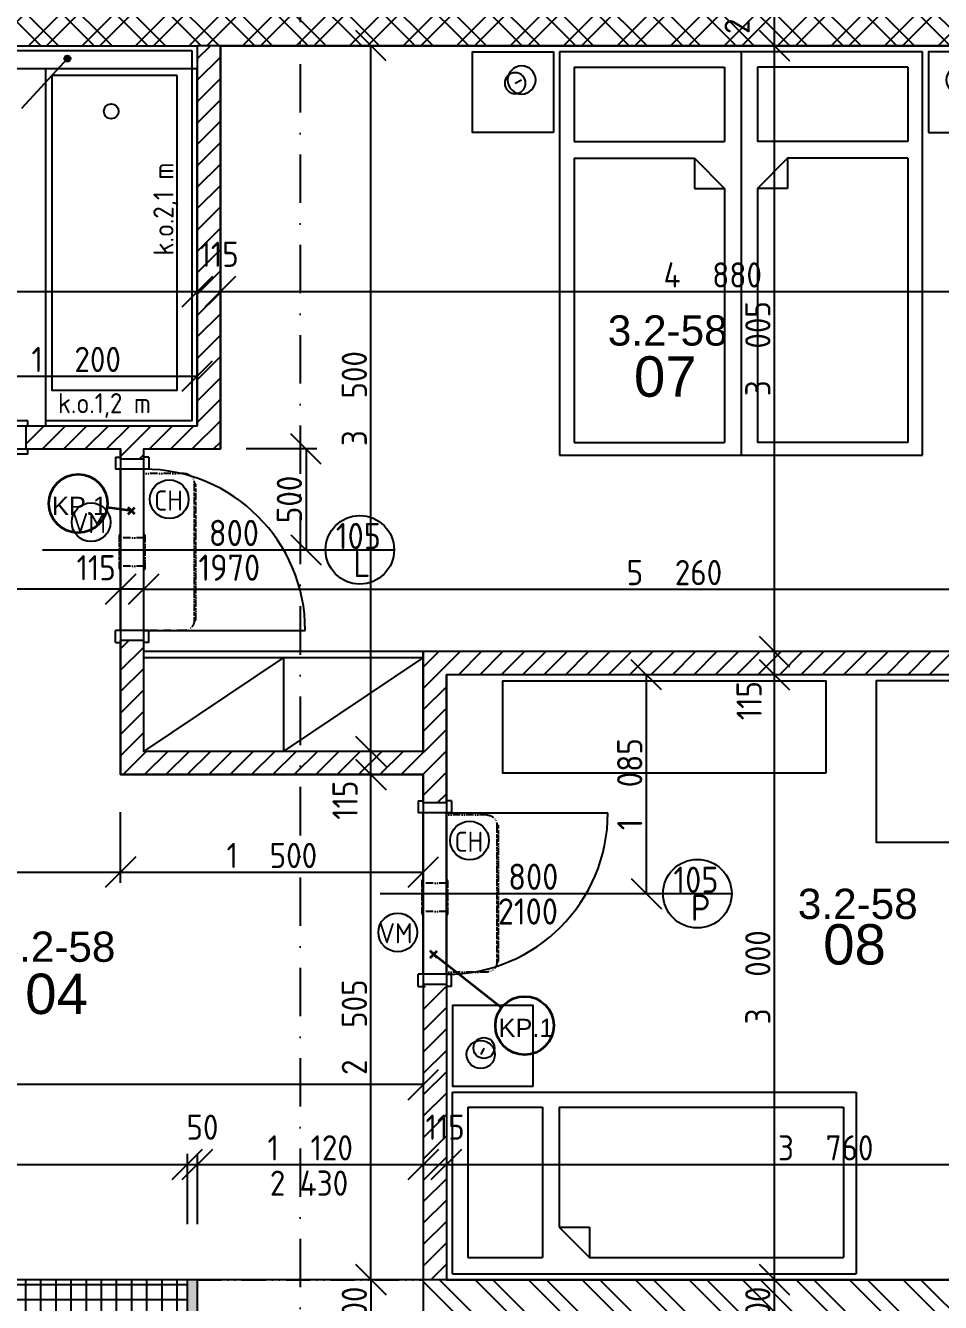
# Model space of a CAD drawing. Extents: x 4511820 to 5180432, y -1526536 to -944957.
# Drawn here: x 4988025 to 4992559, y -1143087 to -1136754 of the extents above; entities that cross this region are included whole.
import ezdxf

# ---------------------------------------------------------------- set-up
doc = ezdxf.new("R2010")
doc.units = 0
doc.header["$MEASUREMENT"] = 0
doc.linetypes.add('ACAD_ISO12W100', pattern=[22, 12, -3, 0.5, -3, 0.5, -3])
doc.linetypes.add('BODKOCIARKOVANA_3', pattern=[5.6, 3, -1.3, 0, -1.3])
doc.layers.get('0').update_dxf_attribs({"linetype": 'CONTINUOUS'})
doc.layers.get('Defpoints').update_dxf_attribs({"color": 61, "linetype": 'CONTINUOUS'})
for name, color, linetype in [('DVERE', 45, 'CONTINUOUS'), ('KÓTY', 4, 'CONTINUOUS'), ('MÚRY', 1, 'CONTINUOUS'), ('osi', 253, 'CONTINUOUS'), ('Plochy', 41, 'CONTINUOUS'), ('POPIS', 7, 'CONTINUOUS'), ('TENKÁ', 7, 'CONTINUOUS'), ('ZARIADENIE', 47, 'CONTINUOUS'), ('ZARIADOVACIE', 144, 'CONTINUOUS'), ('ZZ-chladenie', 133, 'CONTINUOUS'), ('zz-vetr', 52, 'CONTINUOUS'), ('ŠRAFY', 82, 'CONTINUOUS')]:
    doc.layers.add(name, color=color, linetype=linetype)
doc.layers.add('preklady', color=74, linetype='CONTINUOUS', lineweight=35)
doc.styles.add('ARIAL', font='arial.ttf')
doc.styles.add('STYLE1', font='isocp.shx')
doc.dimstyles.new('STANDARD-50', dxfattribs={"dimtxt": 125, "dimasz": 150, "dimexe": 10, "dimexo": 200, "dimgap": 20, "dimtad": 1, "dimdsep": 46, "dimlunit": 6, "dimtxsty": 'STYLE1', "dimblk1": 'OBLIQUE', "dimblk2": 'OBLIQUE', "dimsah": 1, "dimcen": 2.5, "dimse1": 1, "dimse2": 1, "dimadec": 0, "dimazin": 0, "dimtfac": 1, "dimtmove": 1, "dimatfit": 3, "dimldrblk": 'OBLIQUE', "dimfxl": 1, "dimtolj": 1, "dimtzin": 0, "dimarcsym": 0})
pattern_1 = [(45, (515270.5, 303822), (-53.0330086, 53.0330086), [])]

# ---------------------------------------------------------------- blocks, each defined once
blk = doc.blocks.new('DVOJPOSTEL')
at = {"layer": 'ZARIADENIE', "ltscale": 0.25}
for p, q in [((4444359, -1314665.2), (4444359, -1312665.2)), ((4444359, -1312665.2), (4446159, -1312665.2)), ((4445259, -1312665.2), (4445259, -1314665.2)), ((4446159, -1312665.2), (4446159, -1314665.2)), ((4444139.6, -1312821.2), (4444171.8, -1312805.1)), ((4446378.4, -1312821.2), (4446346.2, -1312805.1)), ((4446159, -1314665.2), (4444359, -1314665.2))]:
    blk.add_line(p, q, dxfattribs=at)
at = {"layer": 'ZARIADENIE', "color": 76, "ltscale": 0.25}
for p, q in [((4444432.3, -1312741.6), (4445177.9, -1312741.6)), ((4444432.3, -1312741.6), (4444432.3, -1313110.9)), ((4445177.9, -1312741.6), (4445177.9, -1313110.9)), ((4446085.7, -1312741.6), (4445340.1, -1312741.6)), ((4445340.1, -1312741.6), (4445340.1, -1313110.9)), ((4446085.7, -1312741.6), (4446085.7, -1313110.9)), ((4444432.3, -1313110.9), (4445177.9, -1313110.9)), ((4446085.7, -1313110.9), (4445340.1, -1313110.9)), ((4444432.3, -1313193.6), (4444432.3, -1314603.6)), ((4444432.3, -1313193.6), (4445027.9, -1313193.6)), ((4445027.9, -1313193.6), (4445177.9, -1313343.6)), ((4445027.9, -1313193.6), (4445027.9, -1313343.6)), ((4445490.1, -1313193.6), (4445340.1, -1313343.6)), ((4446085.7, -1313193.6), (4445490.1, -1313193.6)), ((4445490.1, -1313193.6), (4445490.1, -1313343.6)), ((4446085.7, -1313193.6), (4446085.7, -1314603.6)), ((4445027.9, -1313343.6), (4445177.9, -1313343.6)), ((4445177.9, -1313343.6), (4445177.9, -1314603.6)), ((4445340.1, -1313343.6), (4445340.1, -1314603.6)), ((4445490.1, -1313343.6), (4445340.1, -1313343.6)), ((4444432.3, -1314603.6), (4445177.9, -1314603.6)), ((4446085.7, -1314603.6), (4445340.1, -1314603.6))]:
    blk.add_line(p, q, dxfattribs=at)
at = {"layer": 'ZARIADENIE'}
for points in [[(4444329, -1313065.2), (4443929, -1313065.2), (4443929, -1312665.2), (4444329, -1312665.2)], [(4446189, -1313065.2), (4446589, -1313065.2), (4446589, -1312665.2), (4446189, -1312665.2)]]:
    blk.add_lwpolyline(points, close=True, dxfattribs=at)
at = {"layer": 'ZARIADENIE', "ltscale": 0.25}
for centre, radius in [((4444139.6, -1312821.2), 51.9), ((4444171.8, -1312805.1), 69.7), ((4446346.2, -1312805.1), 69.7), ((4446378.4, -1312821.2), 51.9)]:
    blk.add_circle(centre, radius, dxfattribs=at)
blk = doc.blocks.new('JEDNOPOSTEL')
at = {"layer": 'ZARIADENIE', "ltscale": 0.25}
for p, q in [((4449069, -1322230.2), (4447069, -1322230.2)), ((4447069, -1323130.2), (4447069, -1322230.2)), ((4449069, -1322230.2), (4449069, -1323130.2)), ((4449069, -1323130.2), (4447069, -1323130.2)), ((4448913, -1323349.6), (4448929.1, -1323317.4))]:
    blk.add_line(p, q, dxfattribs=at)
at = {"layer": 'ZARIADENIE', "color": 76, "ltscale": 0.25}
for p, q in [((4448390.6, -1322311.3), (4447130.6, -1322311.3)), ((4447130.6, -1323056.9), (4447130.6, -1322311.3)), ((4448540.6, -1322461.3), (4448390.6, -1322311.3)), ((4448390.6, -1322461.3), (4448390.6, -1322311.3)), ((4448992.6, -1322311.3), (4448623.3, -1322311.3)), ((4448623.3, -1323056.9), (4448623.3, -1322311.3)), ((4448992.6, -1323056.9), (4448992.6, -1322311.3)), ((4448540.6, -1322461.3), (4448390.6, -1322461.3)), ((4448540.6, -1323056.9), (4448540.6, -1322461.3)), ((4448540.6, -1323056.9), (4447130.6, -1323056.9)), ((4448992.6, -1323056.9), (4448623.3, -1323056.9))]:
    blk.add_line(p, q, dxfattribs=at)
at = {"layer": 'ZARIADENIE'}
blk.add_lwpolyline([(4448669, -1323160.2), (4448669, -1323560.2), (4449069, -1323560.2), (4449069, -1323160.2)], close=True, dxfattribs=at)
at = {"layer": 'ZARIADENIE', "ltscale": 0.25}
for centre, radius in [((4448929.1, -1323317.4), 69.7), ((4448913, -1323349.6), 51.9)]:
    blk.add_circle(centre, radius, dxfattribs=at)
blk = doc.blocks.new('_OBLIQUE')
at = {"color": 0, "linetype": 'ByBlock'}
blk.add_line((-0.5, -0.5), (0.5, 0.5), dxfattribs=at)
blk = doc.blocks.new('*D18427')
at = {"layer": 'Defpoints', "color": 0}
for p in [(4986326, -1138073.5), (4988876, -1138073.5), (4988876, -1138073.5)]:
    blk.add_point(p, dxfattribs=at)
at = {"layer": 'KÓTY', "color": 0, "lineweight": -2}
blk.add_line((4986326, -1138073.5), (4988876, -1138073.5), dxfattribs=at)
at = {"layer": 'KÓTY', "color": 0, "linetype": 'ByBlock', "lineweight": -2, "xscale": 150, "yscale": 150, "zscale": 150, "rotation": 180}
blk.add_blockref('_OBLIQUE', (4986326, -1138073.5), dxfattribs=at)
at = {"layer": 'KÓTY', "color": 0, "linetype": 'ByBlock', "lineweight": -2, "xscale": 150, "yscale": 150, "zscale": 150}
blk.add_blockref('_OBLIQUE', (4988876, -1138073.5), dxfattribs=at)
at = {"layer": 'KÓTY', "color": 0, "insert": (4987601, -1137991), "char_height": 125, "attachment_point": 5, "style": 'STYLE1'}
blk.add_mtext('\\A1;2ﾠ550', dxfattribs=at)
blk = doc.blocks.new('*D18428')
at = {"layer": 'Defpoints', "color": 0}
for p in [(4988876, -1138073.5), (4988991, -1138073.5), (4988991, -1138073.5)]:
    blk.add_point(p, dxfattribs=at)
at = {"layer": 'KÓTY', "color": 0, "lineweight": -2}
blk.add_line((4988876, -1138073.5), (4988991, -1138073.5), dxfattribs=at)
at = {"layer": 'KÓTY', "color": 0, "linetype": 'ByBlock', "lineweight": -2, "xscale": 150, "yscale": 150, "zscale": 150, "rotation": 180}
blk.add_blockref('_OBLIQUE', (4988876, -1138073.5), dxfattribs=at)
at = {"layer": 'KÓTY', "color": 0, "linetype": 'ByBlock', "lineweight": -2, "xscale": 150, "yscale": 150, "zscale": 150}
blk.add_blockref('_OBLIQUE', (4988991, -1138073.5), dxfattribs=at)
at = {"layer": 'KÓTY', "color": 0, "insert": (4988984.3, -1137888.5), "char_height": 125, "attachment_point": 5, "style": 'STYLE1'}
blk.add_mtext('\\A1;115', dxfattribs=at)
blk = doc.blocks.new('*D18429')
at = {"layer": 'Defpoints', "color": 0}
for p in [(4988991, -1138073.5), (4993871, -1138064.2), (4993871, -1138073.5)]:
    blk.add_point(p, dxfattribs=at)
at = {"layer": 'KÓTY', "color": 0, "lineweight": -2}
blk.add_line((4988991, -1138073.5), (4993871, -1138073.5), dxfattribs=at)
at = {"layer": 'KÓTY', "color": 0, "linetype": 'ByBlock', "lineweight": -2, "xscale": 150, "yscale": 150, "zscale": 150, "rotation": 180}
blk.add_blockref('_OBLIQUE', (4988991, -1138073.5), dxfattribs=at)
at = {"layer": 'KÓTY', "color": 0, "linetype": 'ByBlock', "lineweight": -2, "xscale": 150, "yscale": 150, "zscale": 150}
blk.add_blockref('_OBLIQUE', (4993871, -1138073.5), dxfattribs=at)
at = {"layer": 'KÓTY', "color": 0, "insert": (4991431, -1137991), "char_height": 125, "attachment_point": 5, "style": 'STYLE1'}
blk.add_mtext('\\A1;4ﾠ880', dxfattribs=at)
blk = doc.blocks.new('*D18445')
at = {"layer": 'Defpoints', "color": 0}
for p in [(4991737, -1142974.2), (4991737, -1142974.2), (4991737, -1143274.2)]:
    blk.add_point(p, dxfattribs=at)
at = {"layer": 'KÓTY', "color": 0, "lineweight": -2}
blk.add_line((4991737, -1143274.2), (4991737, -1142974.2), dxfattribs=at)
at = {"layer": 'KÓTY', "color": 0, "linetype": 'ByBlock', "lineweight": -2, "xscale": 150, "yscale": 150, "zscale": 150}
for p, rotation in [((4991737, -1142974.2), 90), ((4991737, -1143274.2), 270)]:
    blk.add_blockref('_OBLIQUE', p, dxfattribs=dict(at, rotation=rotation))
at = {"layer": 'KÓTY', "color": 0, "insert": (4991654.5, -1143124.2), "char_height": 125, "attachment_point": 5, "rotation": 90, "style": 'STYLE1'}
blk.add_mtext('\\A1;300', dxfattribs=at)
blk = doc.blocks.new('*D18446')
at = {"layer": 'Defpoints', "color": 0}
for p in [(4991737, -1139974.2), (4991868.5, -1139974.2), (4991737, -1142974.2)]:
    blk.add_point(p, dxfattribs=at)
at = {"layer": 'KÓTY', "color": 0, "lineweight": -2}
blk.add_line((4991737, -1142974.2), (4991737, -1139974.2), dxfattribs=at)
at = {"layer": 'KÓTY', "color": 0, "linetype": 'ByBlock', "lineweight": -2, "xscale": 150, "yscale": 150, "zscale": 150}
for p, rotation in [((4991737, -1139974.2), 90), ((4991737, -1142974.2), 270)]:
    blk.add_blockref('_OBLIQUE', p, dxfattribs=dict(at, rotation=rotation))
at = {"layer": 'KÓTY', "color": 0, "insert": (4991654.5, -1141474.2), "char_height": 125, "attachment_point": 5, "rotation": 90, "style": 'STYLE1'}
blk.add_mtext('\\A1;3ﾠ000', dxfattribs=at)
blk = doc.blocks.new('*D18447')
at = {"layer": 'Defpoints', "color": 0}
for p in [(4991737, -1139859.2), (4991868.5, -1139859.2), (4991868.5, -1139974.2)]:
    blk.add_point(p, dxfattribs=at)
at = {"layer": 'KÓTY', "color": 0, "lineweight": -2}
blk.add_line((4991737, -1139974.2), (4991737, -1139859.2), dxfattribs=at)
at = {"layer": 'KÓTY', "color": 0, "linetype": 'ByBlock', "lineweight": -2, "xscale": 150, "yscale": 150, "zscale": 150}
for p, rotation in [((4991737, -1139859.2), 90), ((4991737, -1139974.2), 270)]:
    blk.add_blockref('_OBLIQUE', p, dxfattribs=dict(at, rotation=rotation))
at = {"layer": 'KÓTY', "color": 0, "insert": (4991611, -1140102), "char_height": 125, "attachment_point": 5, "rotation": 90, "style": 'STYLE1'}
blk.add_mtext('\\A1;115', dxfattribs=at)
blk = doc.blocks.new('*D18448')
at = {"layer": 'Defpoints', "color": 0}
for p in [(4991737, -1136854.2), (4991868.5, -1136854.2), (4991868.5, -1139859.2)]:
    blk.add_point(p, dxfattribs=at)
at = {"layer": 'KÓTY', "color": 0, "lineweight": -2}
blk.add_line((4991737, -1139859.2), (4991737, -1136854.2), dxfattribs=at)
at = {"layer": 'KÓTY', "color": 0, "linetype": 'ByBlock', "lineweight": -2, "xscale": 150, "yscale": 150, "zscale": 150}
for p, rotation in [((4991737, -1136854.2), 90), ((4991737, -1139859.2), 270)]:
    blk.add_blockref('_OBLIQUE', p, dxfattribs=dict(at, rotation=rotation))
at = {"layer": 'KÓTY', "color": 0, "insert": (4991654.5, -1138356.7), "char_height": 125, "attachment_point": 5, "rotation": 90, "style": 'STYLE1'}
blk.add_mtext('\\A1;3ﾠ005', dxfattribs=at)
blk = doc.blocks.new('*D18449')
at = {"layer": 'Defpoints', "color": 0}
for p in [(4991737, -1136604.2), (4991868.5, -1136604.2), (4991868.5, -1136854.2)]:
    blk.add_point(p, dxfattribs=at)
at = {"layer": 'KÓTY', "color": 0, "lineweight": -2}
blk.add_line((4991737, -1136854.2), (4991737, -1136604.2), dxfattribs=at)
at = {"layer": 'KÓTY', "color": 0, "linetype": 'ByBlock', "lineweight": -2, "xscale": 150, "yscale": 150, "zscale": 150}
for p, rotation in [((4991737, -1136604.2), 90), ((4991737, -1136854.2), 270)]:
    blk.add_blockref('_OBLIQUE', p, dxfattribs=dict(at, rotation=rotation))
at = {"layer": 'KÓTY', "color": 0, "insert": (4991552, -1136678.4), "char_height": 125, "attachment_point": 5, "rotation": 90, "style": 'STYLE1'}
blk.add_mtext('\\A1;250', dxfattribs=at)
blk = doc.blocks.new('*D18467')
at = {"layer": 'Defpoints', "color": 0}
for p in [(4988991, -1138854.2), (4988991, -1139354.2), (4989415, -1139354.2)]:
    blk.add_point(p, dxfattribs=at)
at = {"layer": 'KÓTY', "color": 0, "lineweight": -2}
blk.add_line((4989415, -1138854.2), (4989415, -1139354.2), dxfattribs=at)
at = {"layer": 'KÓTY', "color": 0, "linetype": 'ByBlock', "lineweight": -2, "xscale": 150, "yscale": 150, "zscale": 150}
for p, rotation in [((4989415, -1138854.2), 90), ((4989415, -1139354.2), 270)]:
    blk.add_blockref('_OBLIQUE', p, dxfattribs=dict(at, rotation=rotation))
at = {"layer": 'KÓTY', "color": 0, "insert": (4989332.5, -1139104.2), "char_height": 125, "attachment_point": 5, "rotation": 90, "style": 'STYLE1'}
blk.add_mtext('\\A1;500', dxfattribs=at)
blk = doc.blocks.new('*D18468')
at = {"layer": 'Defpoints', "color": 0}
for p in [(4987676, -1138446.5), (4988876, -1138446.5), (4988876, -1138492.5)]:
    blk.add_point(p, dxfattribs=at)
at = {"layer": 'KÓTY', "color": 0, "lineweight": -2}
blk.add_line((4987676, -1138492.5), (4988876, -1138492.5), dxfattribs=at)
at = {"layer": 'KÓTY', "color": 0, "linetype": 'ByBlock', "lineweight": -2, "xscale": 150, "yscale": 150, "zscale": 150, "rotation": 180}
blk.add_blockref('_OBLIQUE', (4987676, -1138492.5), dxfattribs=at)
at = {"layer": 'KÓTY', "color": 0, "linetype": 'ByBlock', "lineweight": -2, "xscale": 150, "yscale": 150, "zscale": 150}
blk.add_blockref('_OBLIQUE', (4988876, -1138492.5), dxfattribs=at)
at = {"layer": 'KÓTY', "color": 0, "insert": (4988276, -1138410), "char_height": 125, "attachment_point": 5, "style": 'STYLE1'}
blk.add_mtext('\\A1;1ﾠ200', dxfattribs=at)
blk = doc.blocks.new('*D18481')
at = {"layer": 'Defpoints', "color": 0}
for p in [(4988611, -1139354.2), (4993871, -1139354.2), (4993871, -1139549.5)]:
    blk.add_point(p, dxfattribs=at)
at = {"layer": 'KÓTY', "color": 0, "lineweight": -2}
blk.add_line((4988611, -1139549.5), (4993871, -1139549.5), dxfattribs=at)
at = {"layer": 'KÓTY', "color": 0, "linetype": 'ByBlock', "lineweight": -2, "xscale": 150, "yscale": 150, "zscale": 150, "rotation": 180}
blk.add_blockref('_OBLIQUE', (4988611, -1139549.5), dxfattribs=at)
at = {"layer": 'KÓTY', "color": 0, "linetype": 'ByBlock', "lineweight": -2, "xscale": 150, "yscale": 150, "zscale": 150}
blk.add_blockref('_OBLIQUE', (4993871, -1139549.5), dxfattribs=at)
at = {"layer": 'KÓTY', "color": 0, "insert": (4991241, -1139467), "char_height": 125, "attachment_point": 5, "style": 'STYLE1'}
blk.add_mtext('\\A1;5ﾠ260', dxfattribs=at)
blk = doc.blocks.new('*D18482')
at = {"layer": 'Defpoints', "color": 0}
for p in [(4988496, -1139549.5), (4988496, -1139549.5), (4988611, -1139549.5)]:
    blk.add_point(p, dxfattribs=at)
at = {"layer": 'KÓTY', "color": 0, "lineweight": -2}
blk.add_line((4988611, -1139549.5), (4988496, -1139549.5), dxfattribs=at)
at = {"layer": 'KÓTY', "color": 0, "linetype": 'ByBlock', "lineweight": -2, "xscale": 150, "yscale": 150, "zscale": 150, "rotation": 180}
blk.add_blockref('_OBLIQUE', (4988496, -1139549.5), dxfattribs=at)
at = {"layer": 'KÓTY', "color": 0, "linetype": 'ByBlock', "lineweight": -2, "xscale": 150, "yscale": 150, "zscale": 150}
blk.add_blockref('_OBLIQUE', (4988611, -1139549.5), dxfattribs=at)
at = {"layer": 'KÓTY', "color": 0, "insert": (4988375, -1139443), "char_height": 125, "attachment_point": 5, "style": 'STYLE1'}
blk.add_mtext('\\A1;115', dxfattribs=at)
blk = doc.blocks.new('*D18483')
at = {"layer": 'Defpoints', "color": 0}
for p in [(4986326, -1139549.5), (4986326, -1139549.5), (4988496, -1139549.5)]:
    blk.add_point(p, dxfattribs=at)
at = {"layer": 'KÓTY', "color": 0, "lineweight": -2}
blk.add_line((4988496, -1139549.5), (4986326, -1139549.5), dxfattribs=at)
at = {"layer": 'KÓTY', "color": 0, "linetype": 'ByBlock', "lineweight": -2, "xscale": 150, "yscale": 150, "zscale": 150, "rotation": 180}
blk.add_blockref('_OBLIQUE', (4986326, -1139549.5), dxfattribs=at)
at = {"layer": 'KÓTY', "color": 0, "linetype": 'ByBlock', "lineweight": -2, "xscale": 150, "yscale": 150, "zscale": 150}
blk.add_blockref('_OBLIQUE', (4988496, -1139549.5), dxfattribs=at)
at = {"layer": 'KÓTY', "color": 0, "insert": (4987411, -1139467), "char_height": 125, "attachment_point": 5, "style": 'STYLE1'}
blk.add_mtext('\\A1;2ﾠ170', dxfattribs=at)
blk = doc.blocks.new('*D18486')
at = {"layer": 'Defpoints', "color": 0}
for p in [(4988826, -1142402.5), (4980951, -1142974.2), (4988826, -1142974.2)]:
    blk.add_point(p, dxfattribs=at)
at = {"layer": 'KÓTY', "color": 0, "lineweight": -2}
blk.add_line((4980951, -1142402.5), (4988826, -1142402.5), dxfattribs=at)
at = {"layer": 'KÓTY', "color": 0, "linetype": 'ByBlock', "lineweight": -2, "xscale": 150, "yscale": 150, "zscale": 150, "rotation": 180}
blk.add_blockref('_OBLIQUE', (4980951, -1142402.5), dxfattribs=at)
at = {"layer": 'KÓTY', "color": 0, "linetype": 'ByBlock', "lineweight": -2, "xscale": 150, "yscale": 150, "zscale": 150}
blk.add_blockref('_OBLIQUE', (4988826, -1142402.5), dxfattribs=at)
at = {"layer": 'KÓTY', "color": 0, "insert": (4984888.5, -1142320), "char_height": 125, "attachment_point": 5, "style": 'STYLE1'}
blk.add_mtext('\\A1;7ﾠ875', dxfattribs=at)
blk = doc.blocks.new('*D18487')
at = {"layer": 'Defpoints', "color": 0}
for p in [(4988876, -1142402.5), (4988826, -1142974.2), (4988876, -1142974.2)]:
    blk.add_point(p, dxfattribs=at)
at = {"layer": 'KÓTY', "color": 0, "lineweight": -2}
blk.add_line((4988826, -1142402.5), (4988876, -1142402.5), dxfattribs=at)
at = {"layer": 'KÓTY', "color": 0, "linetype": 'ByBlock', "lineweight": -2, "xscale": 150, "yscale": 150, "zscale": 150, "rotation": 180}
blk.add_blockref('_OBLIQUE', (4988826, -1142402.5), dxfattribs=at)
at = {"layer": 'KÓTY', "color": 0, "linetype": 'ByBlock', "lineweight": -2, "xscale": 150, "yscale": 150, "zscale": 150}
blk.add_blockref('_OBLIQUE', (4988876, -1142402.5), dxfattribs=at)
at = {"layer": 'KÓTY', "color": 0, "insert": (4988901.8, -1142217.5), "char_height": 125, "attachment_point": 5, "style": 'STYLE1'}
blk.add_mtext('\\A1;50', dxfattribs=at)
blk = doc.blocks.new('*D18488')
at = {"layer": 'Defpoints', "color": 0}
for p in [(4989996, -1142402.5), (4988876, -1142974.2), (4989996, -1142974.2)]:
    blk.add_point(p, dxfattribs=at)
at = {"layer": 'KÓTY', "color": 0, "lineweight": -2}
blk.add_line((4988876, -1142402.5), (4989996, -1142402.5), dxfattribs=at)
at = {"layer": 'KÓTY', "color": 0, "linetype": 'ByBlock', "lineweight": -2, "xscale": 150, "yscale": 150, "zscale": 150, "rotation": 180}
blk.add_blockref('_OBLIQUE', (4988876, -1142402.5), dxfattribs=at)
at = {"layer": 'KÓTY', "color": 0, "linetype": 'ByBlock', "lineweight": -2, "xscale": 150, "yscale": 150, "zscale": 150}
blk.add_blockref('_OBLIQUE', (4989996, -1142402.5), dxfattribs=at)
at = {"layer": 'KÓTY', "color": 0, "insert": (4989436, -1142320), "char_height": 125, "attachment_point": 5, "style": 'STYLE1'}
blk.add_mtext('\\A1;1ﾠ120', dxfattribs=at)
blk = doc.blocks.new('*D18489')
at = {"layer": 'Defpoints', "color": 0}
for p in [(4990111, -1142402.5), (4989996, -1142974.2), (4990111, -1142974.2)]:
    blk.add_point(p, dxfattribs=at)
at = {"layer": 'KÓTY', "color": 0, "lineweight": -2}
blk.add_line((4989996, -1142402.5), (4990111, -1142402.5), dxfattribs=at)
at = {"layer": 'KÓTY', "color": 0, "linetype": 'ByBlock', "lineweight": -2, "xscale": 150, "yscale": 150, "zscale": 150, "rotation": 180}
blk.add_blockref('_OBLIQUE', (4989996, -1142402.5), dxfattribs=at)
at = {"layer": 'KÓTY', "color": 0, "linetype": 'ByBlock', "lineweight": -2, "xscale": 150, "yscale": 150, "zscale": 150}
blk.add_blockref('_OBLIQUE', (4990111, -1142402.5), dxfattribs=at)
at = {"layer": 'KÓTY', "color": 0, "insert": (4990104.3, -1142217.5), "char_height": 125, "attachment_point": 5, "style": 'STYLE1'}
blk.add_mtext('\\A1;115', dxfattribs=at)
blk = doc.blocks.new('*D18490')
at = {"layer": 'Defpoints', "color": 0}
for p in [(4993871, -1142402.5), (4990111, -1142974.2), (4993871, -1142974.2)]:
    blk.add_point(p, dxfattribs=at)
at = {"layer": 'KÓTY', "color": 0, "lineweight": -2}
blk.add_line((4990111, -1142402.5), (4993871, -1142402.5), dxfattribs=at)
at = {"layer": 'KÓTY', "color": 0, "linetype": 'ByBlock', "lineweight": -2, "xscale": 150, "yscale": 150, "zscale": 150, "rotation": 180}
blk.add_blockref('_OBLIQUE', (4990111, -1142402.5), dxfattribs=at)
at = {"layer": 'KÓTY', "color": 0, "linetype": 'ByBlock', "lineweight": -2, "xscale": 150, "yscale": 150, "zscale": 150}
blk.add_blockref('_OBLIQUE', (4993871, -1142402.5), dxfattribs=at)
at = {"layer": 'KÓTY', "color": 0, "insert": (4991991, -1142320), "char_height": 125, "attachment_point": 5, "style": 'STYLE1'}
blk.add_mtext('\\A1;3ﾠ760', dxfattribs=at)
blk = doc.blocks.new('*D18493')
at = {"layer": 'Defpoints', "color": 0}
for p in [(4987011, -1140469.2), (4988496, -1140469.2), (4988496, -1140952.5)]:
    blk.add_point(p, dxfattribs=at)
at = {"layer": 'KÓTY', "color": 0, "lineweight": -2}
blk.add_line((4987011, -1140952.5), (4988496, -1140952.5), dxfattribs=at)
at = {"layer": 'KÓTY', "color": 0, "linetype": 'ByBlock', "lineweight": -2, "xscale": 150, "yscale": 150, "zscale": 150, "rotation": 180}
blk.add_blockref('_OBLIQUE', (4987011, -1140952.5), dxfattribs=at)
at = {"layer": 'KÓTY', "color": 0, "linetype": 'ByBlock', "lineweight": -2, "xscale": 150, "yscale": 150, "zscale": 150}
blk.add_blockref('_OBLIQUE', (4988496, -1140952.5), dxfattribs=at)
at = {"layer": 'KÓTY', "color": 0, "insert": (4987753.5, -1140870), "char_height": 125, "attachment_point": 5, "style": 'STYLE1'}
blk.add_mtext('\\A1;1ﾠ485', dxfattribs=at)
blk = doc.blocks.new('*D18494')
at = {"layer": 'Defpoints', "color": 0}
for p in [(4988496, -1140469.2), (4989996, -1140469.2), (4989996, -1140952.5)]:
    blk.add_point(p, dxfattribs=at)
at = {"layer": 'KÓTY', "color": 0, "lineweight": -2}
blk.add_line((4988496, -1140952.5), (4989996, -1140952.5), dxfattribs=at)
at = {"layer": 'KÓTY', "color": 0, "linetype": 'ByBlock', "lineweight": -2, "xscale": 150, "yscale": 150, "zscale": 150, "rotation": 180}
blk.add_blockref('_OBLIQUE', (4988496, -1140952.5), dxfattribs=at)
at = {"layer": 'KÓTY', "color": 0, "linetype": 'ByBlock', "lineweight": -2, "xscale": 150, "yscale": 150, "zscale": 150}
blk.add_blockref('_OBLIQUE', (4989996, -1140952.5), dxfattribs=at)
at = {"layer": 'KÓTY', "color": 0, "insert": (4989246, -1140870), "char_height": 125, "attachment_point": 5, "style": 'STYLE1'}
blk.add_mtext('\\A1;1ﾠ500', dxfattribs=at)
blk = doc.blocks.new('*D18495')
at = {"layer": 'Defpoints', "color": 0}
for p in [(4989737, -1140469.2), (4989996, -1140469.2), (4989996, -1142974.2)]:
    blk.add_point(p, dxfattribs=at)
at = {"layer": 'KÓTY', "color": 0, "lineweight": -2}
blk.add_line((4989737, -1142974.2), (4989737, -1140469.2), dxfattribs=at)
at = {"layer": 'KÓTY', "color": 0, "linetype": 'ByBlock', "lineweight": -2, "xscale": 150, "yscale": 150, "zscale": 150}
for p, rotation in [((4989737, -1140469.2), 90), ((4989737, -1142974.2), 270)]:
    blk.add_blockref('_OBLIQUE', p, dxfattribs=dict(at, rotation=rotation))
at = {"layer": 'KÓTY', "color": 0, "insert": (4989654.5, -1141721.7), "char_height": 125, "attachment_point": 5, "rotation": 90, "style": 'STYLE1'}
blk.add_mtext('\\A1;2ﾠ505', dxfattribs=at)
blk = doc.blocks.new('*D18496')
at = {"layer": 'Defpoints', "color": 0}
for p in [(4989737, -1140354.2), (4989737, -1140354.2), (4989737, -1140469.2)]:
    blk.add_point(p, dxfattribs=at)
at = {"layer": 'KÓTY', "color": 0, "lineweight": -2}
blk.add_line((4989737, -1140469.2), (4989737, -1140354.2), dxfattribs=at)
at = {"layer": 'KÓTY', "color": 0, "linetype": 'ByBlock', "lineweight": -2, "xscale": 150, "yscale": 150, "zscale": 150}
for p, rotation in [((4989737, -1140354.2), 90), ((4989737, -1140469.2), 270)]:
    blk.add_blockref('_OBLIQUE', p, dxfattribs=dict(at, rotation=rotation))
at = {"layer": 'KÓTY', "color": 0, "insert": (4989608.5, -1140596), "char_height": 125, "attachment_point": 5, "rotation": 90, "style": 'STYLE1'}
blk.add_mtext('\\A1;115', dxfattribs=at)
blk = doc.blocks.new('*D18497')
at = {"layer": 'Defpoints', "color": 0}
for p in [(4989737, -1136854.2), (4989996, -1136854.2), (4989996, -1140354.2)]:
    blk.add_point(p, dxfattribs=at)
at = {"layer": 'KÓTY', "color": 0, "lineweight": -2}
blk.add_line((4989737, -1140354.2), (4989737, -1136854.2), dxfattribs=at)
at = {"layer": 'KÓTY', "color": 0, "linetype": 'ByBlock', "lineweight": -2, "xscale": 150, "yscale": 150, "zscale": 150}
for p, rotation in [((4989737, -1136854.2), 90), ((4989737, -1140354.2), 270)]:
    blk.add_blockref('_OBLIQUE', p, dxfattribs=dict(at, rotation=rotation))
at = {"layer": 'KÓTY', "color": 0, "insert": (4989654.5, -1138604.2), "char_height": 125, "attachment_point": 5, "rotation": 90, "style": 'STYLE1'}
blk.add_mtext('\\A1;3ﾠ500', dxfattribs=at)
blk = doc.blocks.new('*D18498')
at = {"layer": 'Defpoints', "color": 0}
for p in [(4990803.8, -1139974.2), (4991102, -1139974.2), (4990803.8, -1141059.2)]:
    blk.add_point(p, dxfattribs=at)
at = {"layer": 'KÓTY', "color": 0, "lineweight": -2}
blk.add_line((4991102, -1141059.2), (4991102, -1139974.2), dxfattribs=at)
at = {"layer": 'KÓTY', "color": 0, "linetype": 'ByBlock', "lineweight": -2, "xscale": 150, "yscale": 150, "zscale": 150}
for p, rotation in [((4991102, -1139974.2), 90), ((4991102, -1141059.2), 270)]:
    blk.add_blockref('_OBLIQUE', p, dxfattribs=dict(at, rotation=rotation))
at = {"layer": 'KÓTY', "color": 0, "insert": (4991019.5, -1140516.7), "char_height": 125, "attachment_point": 5, "rotation": 90, "style": 'STYLE1'}
blk.add_mtext('\\A1;1ﾠ085', dxfattribs=at)
blk = doc.blocks.new('*D18525')
at = {"layer": 'Defpoints', "color": 0}
for p in [(4980951, -1142006), (4980951, -1142974.2), (4989996, -1142974.2)]:
    blk.add_point(p, dxfattribs=at)
at = {"layer": 'KÓTY', "color": 0, "lineweight": -2}
blk.add_line((4989996, -1142006), (4980951, -1142006), dxfattribs=at)
at = {"layer": 'KÓTY', "color": 0, "linetype": 'ByBlock', "lineweight": -2, "xscale": 150, "yscale": 150, "zscale": 150, "rotation": 180}
blk.add_blockref('_OBLIQUE', (4980951, -1142006), dxfattribs=at)
at = {"layer": 'KÓTY', "color": 0, "linetype": 'ByBlock', "lineweight": -2, "xscale": 150, "yscale": 150, "zscale": 150}
blk.add_blockref('_OBLIQUE', (4989996, -1142006), dxfattribs=at)
at = {"layer": 'KÓTY', "color": 0, "insert": (4985473.5, -1141923.5), "char_height": 125, "attachment_point": 5, "style": 'STYLE1'}
blk.add_mtext('\\A1;9ﾠ045', dxfattribs=at)
blk = doc.blocks.new('*D18526')
at = {"layer": 'Defpoints', "color": 0}
for p in [(4989737, -1142974.2), (4989737, -1143274.2), (4989737, -1143274.2)]:
    blk.add_point(p, dxfattribs=at)
at = {"layer": 'KÓTY', "color": 0, "lineweight": -2}
blk.add_line((4989737, -1142974.2), (4989737, -1143274.2), dxfattribs=at)
at = {"layer": 'KÓTY', "color": 0, "linetype": 'ByBlock', "lineweight": -2, "xscale": 150, "yscale": 150, "zscale": 150}
for p, rotation in [((4989737, -1142974.2), 90), ((4989737, -1143274.2), 270)]:
    blk.add_blockref('_OBLIQUE', p, dxfattribs=dict(at, rotation=rotation))
at = {"layer": 'KÓTY', "color": 0, "insert": (4989654.5, -1143124.2), "char_height": 125, "attachment_point": 5, "rotation": 90, "style": 'STYLE1'}
blk.add_mtext('\\A1;300', dxfattribs=at)
blk = doc.blocks.new('chlj3')
at = {"layer": 'ZZ-chladenie', "linetype": 'ACAD_ISO12W100', "ltscale": 3}
for p, q in [((5005195.8, -1151691.8), (5005395.8, -1151691.8)), ((5005195.8, -1152470.8), (5005395.8, -1152470.8))]:
    blk.add_line(p, q, dxfattribs=at)
blk.add_lwpolyline([(5005145.8, -1152419.2), (5005138.4, -1152419.2), (5005138.4, -1151744.5), (5005145.8, -1151744.5)], close=True, dxfattribs=at)
for centre, start, end in [((5005195.8, -1151741.8), 90, 180), ((5005195.8, -1152420.8), 180, 270)]:
    blk.add_arc(centre, 50, start, end, dxfattribs=at)

msp = doc.modelspace()

# ---------------------------------------------------------------- hatches: boundary and pattern name
at = {"layer": 'KÓTY'}
h = msp.add_hatch(color=256, dxfattribs=at)
h.dxf.hatch_style = 1
h.paths.add_polyline_path([(4988247.5, -1136918.275, 0.65381715), (4988222.326, -1136907.253, 1.52947961)])
at = {"layer": 'ŠRAFY'}
h = msp.add_hatch(dxfattribs=at)
h.set_pattern_fill('ANSI32', color=256, scale=500)
h.set_pattern_definition([(45, (400449.4, 43955.85), (-132.5825215, 132.5825215), []), (45, (400537.78, 43955.85), (-132.5825215, 132.5825215), [])])
h.paths.add_polyline_path([(4980951, -1136604.191), (4980951, -1136854.191), (4993871, -1136854.191), (4993871, -1136604.191), (4980951, -1136604.191)])
h = msp.add_hatch(dxfattribs=at)
h.set_pattern_fill('ANSI32', color=256, scale=500, angle=90)
h.set_pattern_definition([(135, (400449.4, 43955.85), (-132.5825215, -132.5825215), []), (135, (400449.4, 44044.24), (-132.5825215, -132.5825215), [])])
h.paths.add_polyline_path([(4980951, -1136604.191), (4980951, -1136854.191), (4993871, -1136854.191), (4993871, -1136604.191), (4980951, -1136604.191)])
at = {"layer": 'ŠRAFY', "ltscale": 0.25}
h = msp.add_hatch(dxfattribs=at)
h.set_pattern_fill('ANSI31', color=256, scale=600, style=0)
h.set_pattern_definition(pattern_1)
h.paths.add_polyline_path([(4988611, -1138854.191), (4988991, -1138854.191), (4988991, -1136854.191), (4988876, -1136854.191), (4988876, -1138739.191), (4988036, -1138739.191), (4988026, -1138739.191), (4988026, -1138854.191), (4988036, -1138854.191), (4988496, -1138854.191), (4988496, -1138894.191), (4988496, -1138904.191), (4988611, -1138904.191), (4988611, -1138894.191)])
h = msp.add_hatch(dxfattribs=at)
h.set_pattern_fill('ANSI31', color=256, scale=600, style=0)
h.set_pattern_definition(pattern_1)
h.paths.add_polyline_path([(4988496, -1139804.191), (4988496, -1140469.191), (4989996, -1140469.191), (4989996, -1140609.191), (4990111, -1140609.191), (4990111, -1139974.191), (4993871, -1139974.191), (4993871, -1139859.191), (4989996, -1139859.191), (4989996, -1140354.191), (4988611, -1140354.191), (4988611, -1139804.191)])
h = msp.add_hatch(dxfattribs=at)
h.set_pattern_fill('ANSI31', color=256, scale=600, style=0)
h.set_pattern_definition(pattern_1)
h.paths.add_polyline_path([(4990111, -1142974.191), (4990111, -1141526.691), (4990111, -1141516.691), (4989996, -1141516.691), (4989996, -1141526.691), (4989996, -1142974.191)])
h = msp.add_hatch(dxfattribs=at)
h.set_pattern_fill('ANSI37', color=256, scale=600, angle=45)
h.set_pattern_definition([(90, (-3307273.674, 668852.734), (-75, 1e-14), []), (180, (-3307273.674, 668852.734), (-1e-14, -75), [])])
h.paths.add_polyline_path([(4988826, -1142974.191), (4980951, -1142974.191), (4980951, -1143274.191), (4985086, -1143274.191), (4985201, -1143274.191), (4986086, -1143274.191), (4986201, -1143274.191), (4988711, -1143274.191), (4988826, -1143274.191)])
at = {"layer": 'ŠRAFY'}
h = msp.add_hatch(dxfattribs=at)
h.set_pattern_fill('DOTS', color=256, scale=250, angle=90)
h.set_pattern_definition([(90, (-71441.844, -23850), (-15.625, 7.8125), [0, -15.625])])
h.paths.add_polyline_path([(4988876, -1151249.191), (4988876, -1149694.191), (4988876, -1149394.191), (4988876, -1143274.191), (4988876, -1142974.191), (4988826, -1142974.191), (4988826, -1143274.191), (4988826, -1149394.191), (4988826, -1149694.191), (4988826, -1151299.191)])
h = msp.add_hatch(dxfattribs=at)
h.set_pattern_fill('ANSI32', color=256, scale=500, angle=90)
h.set_pattern_definition([(135, (515810.9, 44482.1), (-132.5825215, -132.5825215), []), (135, (515810.9, 44570.48), (-132.5825215, -132.5825215), [])])
h.paths.add_polyline_path([(4989996, -1143274.191), (4990591, -1143274.191), (4990706, -1143274.191), (4993871, -1143274.191), (4993871, -1142974.191), (4990111, -1142974.191), (4989996, -1142974.191)])

# ---------------------------------------------------------------- linework, layer by layer
at = {"layer": 'DVERE', "ltscale": 0.25}
for p, q in [((4988036, -1138714.191), (4987976, -1138714.191)), ((4988036, -1138739.191), (4988036, -1138714.191)), ((4988036, -1138879.191), (4987976, -1138879.191)), ((4988036, -1138879.191), (4988036, -1138854.191)), ((4988471, -1138894.191), (4988471, -1138954.191)), ((4988471, -1138894.191), (4988496, -1138894.191)), ((4988636, -1138894.191), (4988611, -1138894.191)), ((4988636, -1138894.191), (4988636, -1138954.191)), ((4988636, -1138954.191), (4988471, -1138954.191)), ((4988496, -1139754.191), (4988496, -1138954.191)), ((4988611, -1139754.191), (4988611, -1138954.191)), ((4988109.172, -1139354.191), (4989511.828, -1139354.191)), ((4989511.828, -1139354.191), (4989851.828, -1139354.191)), ((4988471, -1139814.191), (4988471, -1139754.191)), ((4988636, -1139754.191), (4988471, -1139754.191)), ((4988611, -1139754.191), (4989411, -1139754.191)), ((4988636, -1139814.191), (4988636, -1139754.191)), ((4988471, -1139814.191), (4988496, -1139814.191)), ((4988636, -1139814.191), (4988611, -1139814.191)), ((4989971, -1140599.191), (4989971, -1140659.191)), ((4989971, -1140599.191), (4989996, -1140599.191)), ((4990136, -1140599.191), (4990111, -1140599.191)), ((4990136, -1140599.191), (4990136, -1140659.191)), ((4990136, -1140659.191), (4989971, -1140659.191)), ((4989996, -1141459.191), (4989996, -1140659.191)), ((4990111, -1141459.191), (4990111, -1140659.191)), ((4990111, -1140659.191), (4990911, -1140659.191)), ((4989782.172, -1141059.191), (4991184.828, -1141059.191)), ((4991184.828, -1141059.191), (4991524.828, -1141059.191)), ((4989971, -1141519.191), (4989971, -1141459.191)), ((4990136, -1141459.191), (4989971, -1141459.191)), ((4990136, -1141519.191), (4990136, -1141459.191)), ((4989971, -1141519.191), (4989996, -1141519.191)), ((4990136, -1141519.191), (4990111, -1141519.191))]:
    msp.add_line(p, q, dxfattribs=at)
for centre in [(4989681.828, -1139354.191), (4991354.828, -1141059.191)]:
    msp.add_circle(centre, 170, dxfattribs=at)
for centre, start, end in [((4988611, -1139754.191), 0, 90), ((4990111, -1140659.191), 270, 0)]:
    msp.add_arc(centre, 800, start, end, dxfattribs=at)
at = {"layer": 'KÓTY'}
msp.add_line((4988232.5, -1136918.275), (4988004.5, -1137165.275), dxfattribs=at)
at = {"layer": 'KÓTY', "ltscale": 25}
for p, q in [((4989468.403, -1138854.191), (4989118.403, -1138854.191)), ((4988496, -1141005.903), (4988496, -1140655.903))]:
    msp.add_line(p, q, dxfattribs=at)
at = {"layer": 'KÓTY', "ltscale": 0.25}
for p, q in [((4988826, -1142349.097), (4988826, -1142699.097)), ((4988876, -1142349.097), (4988876, -1142699.097))]:
    msp.add_line(p, q, dxfattribs=at)
at = {"layer": 'KÓTY'}
msp.add_circle((4988232.5, -1136918.275), 15, dxfattribs=at)
at = {"layer": 'MÚRY', "ltscale": 0.25}
for p, q in [((4986326, -1136854.191), (4988876, -1136854.191)), ((4988876, -1136854.191), (4988876, -1138739.191)), ((4988991, -1136854.191), (4988991, -1138854.191)), ((4988026, -1138739.191), (4988876, -1138739.191)), ((4988026, -1138739.191), (4988026, -1138854.191)), ((4988026, -1138854.191), (4988496, -1138854.191)), ((4988496, -1138904.191), (4988496, -1138854.191)), ((4988611, -1138854.191), (4988991, -1138854.191)), ((4988611, -1138904.191), (4988611, -1138854.191)), ((4988611, -1138904.191), (4988496, -1138904.191)), ((4988496, -1140469.191), (4988496, -1139804.191)), ((4988611, -1139804.191), (4988496, -1139804.191)), ((4988611, -1140354.191), (4988611, -1139804.191)), ((4989996, -1140354.191), (4988611, -1140354.191)), ((4989996, -1140469.191), (4988496, -1140469.191)), ((4990111, -1140609.191), (4989996, -1140609.191)), ((4990111, -1141509.191), (4989996, -1141509.191))]:
    msp.add_line(p, q, dxfattribs=at)
at = {"layer": 'MÚRY'}
for p, q in [((4993871, -1136854.191), (4988991, -1136854.191)), ((4993871, -1139859.191), (4989996, -1139859.191)), ((4989996, -1140354.191), (4989996, -1139859.191)), ((4993871, -1139974.191), (4990111, -1139974.191)), ((4990111, -1140609.191), (4990111, -1139974.191)), ((4989996, -1140609.191), (4989996, -1140469.191)), ((4989996, -1141509.191), (4989996, -1143274.191)), ((4990111, -1141509.191), (4990111, -1142974.191)), ((4988876, -1142974.191), (4980951, -1142974.191)), ((4988876, -1142974.191), (4988876, -1151249.191)), ((4993871, -1142974.191), (4990111, -1142974.191))]:
    msp.add_line(p, q, dxfattribs=at)
at = {"layer": 'osi', "linetype": 'BODKOCIARKOVANA_3', "ltscale": 80}
msp.add_line((4989386, -1134257), (4989386, -1171774.191), dxfattribs=at)
at = {"layer": 'Plochy'}
for points in [[(4988991, -1136854.191), (4993871, -1136854.191), (4993871, -1139859.191), (4989996, -1139859.191), (4989996, -1140354.191), (4988611, -1140354.191), (4988611, -1138854.191), (4988991, -1138854.191)], [(4988876, -1136969.191), (4986326, -1136969.191), (4986326, -1138739.191), (4988876, -1138739.191)], [(4987011, -1142974.191), (4987011, -1140354.191), (4986326, -1140354.191), (4986326, -1138854.191), (4988496, -1138854.191), (4988496, -1140469.191), (4989996, -1140469.191), (4989996, -1142974.191)], [(4993871, -1139974.191), (4990111, -1139974.191), (4990111, -1142974.191), (4993871, -1142974.191)]]:
    msp.add_lwpolyline(points, close=True, dxfattribs=at)
at = {"layer": 'preklady'}
for p, q in [((4988549.814, -1139160.187), (4988429.21, -1139143.991)), ((4988533.196, -1139176.804), (4988566.43, -1139143.57)), ((4988566.431, -1139176.804), (4988533.197, -1139143.57)), ((4990031.196, -1141376.804), (4990064.43, -1141343.57)), ((4990064.431, -1141376.804), (4990031.197, -1141343.57)), ((4990047.814, -1141360.187), (4990384.409, -1141624.202))]:
    msp.add_line(p, q, dxfattribs=at)
at = {"layer": 'preklady', "ltscale": 0.25}
for centre in [(4988285.5, -1139124.691), (4990498.5, -1141713.691)]:
    msp.add_circle(centre, 145, dxfattribs=at)
at = {"layer": 'TENKÁ'}
for p, q in [((4988991, -1136854.191), (4988876, -1136854.191)), ((4988826, -1142974.191), (4988826, -1151299.191)), ((4990111, -1142974.191), (4989996, -1142974.191))]:
    msp.add_line(p, q, dxfattribs=at)
at = {"layer": 'TENKÁ', "ltscale": 0.25}
for p, q in [((4988851, -1136879.191), (4986351, -1136879.191)), ((4988851, -1138714.191), (4988851, -1136879.191)), ((4988851, -1136969.191), (4986351, -1136969.191)), ((4988126, -1138739.191), (4988126, -1136969.191)), ((4988851, -1138714.191), (4988126, -1138714.191))]:
    msp.add_line(p, q, dxfattribs=at)
at = {"layer": 'TENKÁ', "linetype": 'ACAD_ISO12W100', "ltscale": 10}
msp.add_line((4988876, -1142974.191), (4989996, -1142974.191), dxfattribs=at)
at = {"layer": 'ZARIADENIE'}
for p, q in [((4989996, -1139859.191), (4988611, -1139859.191)), ((4989996, -1139889.191), (4988611, -1139889.191)), ((4988611, -1140354.191), (4989303.5, -1139889.191)), ((4989303.5, -1139889.191), (4989303.5, -1140354.191)), ((4989303.5, -1140354.191), (4989996, -1139889.191))]:
    msp.add_line(p, q, dxfattribs=at)
at = {"layer": 'ZARIADENIE', "color": 45, "ltscale": 0.25}
msp.add_lwpolyline([(4991991, -1140461.959), (4990391, -1140461.959), (4990391, -1140004.191), (4991991, -1140004.191)], close=True, dxfattribs=at)
at = {"layer": 'ZARIADENIE'}
msp.add_lwpolyline([(4993841, -1140004.191), (4992241, -1140004.191), (4992241, -1140804.191), (4993841, -1140804.191)], close=True, dxfattribs=at)
at = {"layer": 'ZARIADOVACIE', "ltscale": 0.25}
msp.add_lwpolyline([(4988776, -1137001.664), (4988156, -1137001.664), (4988156, -1138561.664), (4988776, -1138561.664)], close=True, dxfattribs=at)
msp.add_circle((4988449.51, -1137179.886), 36.624, dxfattribs=at)
at = {"layer": 'ZZ-chladenie'}
for centre in [(4988737.291, -1139103.566), (4990225.839, -1140795.77)]:
    msp.add_circle(centre, 96, dxfattribs=at)
at = {"layer": 'zz-vetr', "linetype": 'ACAD_ISO12W100', "lineweight": -2, "ltscale": 3}
for p, q in [((4988611, -1139294.686), (4988496, -1139294.686)), ((4988611, -1139434.686), (4988496, -1139434.686)), ((4990111, -1141007.186), (4989996, -1141007.186)), ((4990111, -1141147.186), (4989996, -1141147.186))]:
    msp.add_line(p, q, dxfattribs=at)
for points in [[(4988489, -1139449.686), (4988496, -1139449.686), (4988496, -1139279.686), (4988489, -1139279.686)], [(4988611, -1139449.686), (4988618, -1139449.686), (4988618, -1139279.686), (4988611, -1139279.686)], [(4989989, -1141162.186), (4989996, -1141162.186), (4989996, -1140992.186), (4989989, -1140992.186)], [(4990111, -1141162.186), (4990118, -1141162.186), (4990118, -1140992.186), (4990111, -1140992.186)]]:
    msp.add_lwpolyline(points, close=True, dxfattribs=at)
at = {"layer": 'zz-vetr'}
for centre in [(4988349.773, -1139217.297), (4989869.569, -1141251.549)]:
    msp.add_circle(centre, 96, dxfattribs=at)

# ---------------------------------------------------------------- block references
at = {"layer": 'ZARIADENIE', "color": 2, "xscale": -1}
msp.add_blockref('DVOJPOSTEL', (9436830, 175781), dxfattribs=at)
at = {"layer": 'ZARIADENIE', "color": 2, "rotation": 180}
msp.add_blockref('JEDNOPOSTEL', (9439210, -2465174.383), dxfattribs=at)
at = {"layer": 'ZZ-chladenie', "xscale": -1}
for p in [(9994006.821, 12716.59), (9995506.821, 11022.69)]:
    msp.add_blockref('chlj3', p, dxfattribs=at)

# ---------------------------------------------------------------- texts
at = {"layer": 'DVERE', "style": 'STYLE1'}
for s, p in [('105', (4989562.798, -1139350.691)), ('L', (4989649.798, -1139489.328)), ('105', (4991235.798, -1141055.691)), ('P', (4991322.798, -1141194.328))]:
    msp.add_text(s, height=130, dxfattribs=at).set_placement(p)
at = {"layer": 'KÓTY', "insert": (4989429.998, -1142494.957), "char_height": 125, "attachment_point": 5, "style": 'STYLE1'}
msp.add_mtext('\\A1;2 430', dxfattribs=at)
at = {"layer": 'POPIS', "lineweight": 40, "ltscale": 0.25, "style": 'ARIAL'}
for s, height, p in [('3.2-58', 150, (4990910.769, -1138341.27)), ('07', 200, (4991040.311, -1138594.77)), ('3.2-58', 150, (4991852.769, -1141184.77)), ('08', 200, (4991978.311, -1141410.77)), ('3.2-58', 150, (4987876.269, -1141397.27)), ('04', 200, (4988023.438, -1141656.118))]:
    msp.add_text(s, height=height, dxfattribs=at).set_placement(p)
at = {"layer": 'preklady', "linetype": 'Continuous', "lineweight": 20, "style": 'ARIAL'}
for p in [(4988156.236, -1139180.948), (4990369.236, -1141769.948)]:
    msp.add_text('KP.1', height=90, dxfattribs=at).set_placement(p)
at = {"layer": 'TENKÁ', "linetype": 'Continuous', "style": 'STYLE1'}
msp.add_text('k.o.2,1 m', height=100, rotation=90, dxfattribs=at).set_placement((4988758.605, -1137894.535))
for s, height, p in [('k.o.1,2 m', 100, (4988185.336, -1138676.923)), ('800', 130, (4988933.541, -1139335.608)), ('1970', 130, (4988881.767, -1139507.716)), ('800', 130, (4990417.391, -1141040.608)), ('2100', 130, (4990365.618, -1141212.716))]:
    msp.add_text(s, height=height, dxfattribs=at).set_placement(p)
at = {"layer": 'ZZ-chladenie', "style": 'STYLE1'}
for p in [(4988662.663, -1139159.765), (4990151.211, -1140851.97)]:
    msp.add_text('CH', height=100, dxfattribs=at).set_placement(p)
at = {"layer": 'zz-vetr', "style": 'STYLE1'}
for p in [(4988255.466, -1139271.31), (4989775.262, -1141305.562)]:
    msp.add_text('VM', height=100, dxfattribs=at).set_placement(p)

# ---------------------------------------------------------------- dimensions: what is measured, and where the dimension line sits
at = {"layer": 'KÓTY'}
for base, p1, p2, picture, middle in [((4991737, -1136604.191), (4991868.5, -1136854.191), (4991868.5, -1136604.191), '*D18449', (4991552, -1136678.441)), ((4989737, -1136854.191), (4989996, -1140354.191), (4989996, -1136854.191), '*D18497', (4989654.457, -1138604.191)), ((4991737, -1136854.191), (4991868.5, -1139859.191), (4991868.5, -1136854.191), '*D18448', (4991654.457, -1138356.691)), ((4989415, -1139354.191), (4988991, -1138854.191), (4988991, -1139354.191), '*D18467', (4989332.5, -1139104.191)), ((4991102, -1139974.191), (4990803.82, -1141059.191), (4990803.82, -1139974.191), '*D18498', (4991019.457, -1140516.691)), ((4991737, -1139974.191), (4991737, -1142974.191), (4991868.5, -1139974.191), '*D18446', (4991654.457, -1141474.191)), ((4989737, -1140469.191), (4989996, -1142974.191), (4989996, -1140469.191), '*D18495', (4989654.457, -1141721.691)), ((4989737, -1143274.191), (4989737, -1142974.191), (4989737, -1143274.191), '*D18526', (4989654.5, -1143124.191)), ((4991737, -1142974.191), (4991737, -1143274.191), (4991737, -1142974.191), '*D18445', (4991654.5, -1143124.191))]:
    dim = msp.add_linear_dim(base=base, p1=p1, p2=p2, angle=90, dimstyle='STANDARD-50', dxfattribs=at)
    dim.commit()
    dim.dimension.update_dxf_attribs({"geometry": picture, "text_midpoint": middle})
for base, p1, p2, picture, middle in [((4988991, -1138073.5), (4988876, -1138073.5), (4988991, -1138073.5), '*D18428', (4988984.25, -1137888.5)), ((4988876, -1138073.5), (4986326, -1138073.5), (4988876, -1138073.5), '*D18427', (4987601, -1137990.957)), ((4993871, -1138073.5), (4988991, -1138073.5), (4993871, -1138064.191), '*D18429', (4991431, -1137990.957))]:
    dim = msp.add_linear_dim(base=base, p1=p1, p2=p2, dimstyle='STANDARD-50', override={"dimtxsty": 'STYLE1', "dimldrblk": 'OBLIQUE'}, dxfattribs=at)
    dim.commit()
    dim.dimension.update_dxf_attribs({"geometry": picture, "text_midpoint": middle})
for base, p1, p2, picture, middle in [((4988876, -1138492.5), (4987676, -1138446.535), (4988876, -1138446.535), '*D18468', (4988276, -1138409.957)), ((4986326, -1139549.5), (4988496, -1139549.5), (4986326, -1139549.5), '*D18483', (4987411, -1139466.957)), ((4993871, -1139549.5), (4988611, -1139354.191), (4993871, -1139354.191), '*D18481', (4991241, -1139466.957)), ((4988496, -1140952.5), (4987011, -1140469.191), (4988496, -1140469.191), '*D18493', (4987753.5, -1140869.957)), ((4989996, -1140952.5), (4988496, -1140469.191), (4989996, -1140469.191), '*D18494', (4989246, -1140869.957)), ((4980951, -1142006), (4989996, -1142974.191), (4980951, -1142974.191), '*D18525', (4985473.5, -1141923.457)), ((4988876, -1142402.5), (4988826, -1142974.191), (4988876, -1142974.191), '*D18487', (4988901.75, -1142217.5)), ((4990111, -1142402.5), (4989996, -1142974.191), (4990111, -1142974.191), '*D18489', (4990104.25, -1142217.5)), ((4988826, -1142402.5), (4980951, -1142974.191), (4988826, -1142974.191), '*D18486', (4984888.5, -1142319.957)), ((4989996, -1142402.5), (4988876, -1142974.191), (4989996, -1142974.191), '*D18488', (4989436, -1142319.957)), ((4993871, -1142402.5), (4990111, -1142974.191), (4993871, -1142974.191), '*D18490', (4991991, -1142319.957))]:
    dim = msp.add_linear_dim(base=base, p1=p1, p2=p2, dimstyle='STANDARD-50', dxfattribs=at)
    dim.commit()
    dim.dimension.update_dxf_attribs({"geometry": picture, "text_midpoint": middle})
dim = msp.add_linear_dim(base=(4988496, -1139549.5), p1=(4988611, -1139549.5), p2=(4988496, -1139549.5), dimstyle='STANDARD-50', dxfattribs=at)
dim.commit()
dim.dimension.update_dxf_attribs({"geometry": '*D18482', "text_midpoint": (4988375, -1139525.5), "dimtype": 160})
for base, p1, p2, picture, middle in [((4991737, -1139859.191), (4991868.5, -1139974.191), (4991868.5, -1139859.191), '*D18447', (4991693.5, -1140102)), ((4989737, -1140354.191), (4989737, -1140469.191), (4989737, -1140354.191), '*D18496', (4989691, -1140596))]:
    dim = msp.add_linear_dim(base=base, p1=p1, p2=p2, angle=90, dimstyle='STANDARD-50', dxfattribs=at)
    dim.commit()
    dim.dimension.update_dxf_attribs({"geometry": picture, "text_midpoint": middle, "dimtype": 160})

doc.saveas('drawing.dxf')
